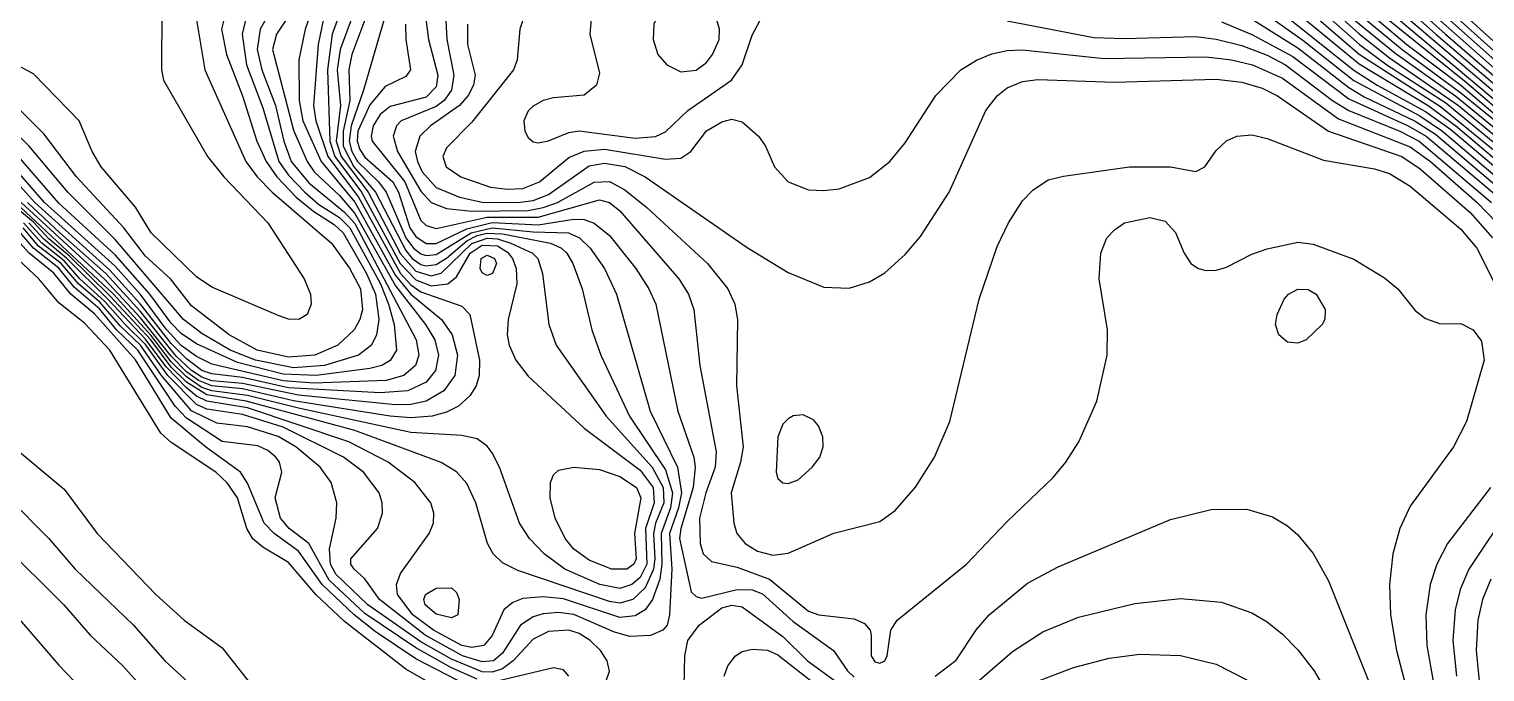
# Model space of a CAD drawing. Extents: x 474277 to 475042, y 254928 to 255625.
# Drawn here: x 474830.7 to 474852.6, y 255422.15 to 255431.82 of the extents above; entities that cross this region are included whole.
import ezdxf

# ---------------------------------------------------------------- set-up
doc = ezdxf.new("R2010")
doc.units = 0
doc.header["$MEASUREMENT"] = 0
doc.layers.add('BaseMapV2_DTM_export_MonNov09090547073261 — entities', color=1, linetype='CONTINUOUS')

msp = doc.modelspace()

# ---------------------------------------------------------------- linework, layer by layer
at = {"layer": 'BaseMapV2_DTM_export_MonNov09090547073261 — entities', "color": 15, "linetype": 'Continuous', "true_color": 0xb7484b}
for points in [[(474835.71, 255432.972, 90.75), (474835.261, 255431.745, 90.75), (474835.192, 255431.208, 90.75), (474835.226, 255430.135, 90.75), (474835.302, 255429.904, 90.75), (474835.705, 255429.368, 90.75), (474836.285, 255428.294, 90.75), (474836.52, 255428.048, 90.75), (474836.75, 255427.959, 90.75), (474837.003, 255427.988, 90.75), (474837.133, 255428.093, 90.75), (474837.338, 255428.448, 90.75), (474837.517, 255428.569, 90.75), (474837.747, 255428.56, 90.75), (474837.9, 255428.464, 90.75), (474837.975, 255428.371, 90.75), (474838.03, 255428.218, 90.75), (474838.037, 255427.988, 90.75), (474837.909, 255427.451, 90.75), (474837.891, 255427.221, 90.75), (474837.921, 255427.067, 90.75), (474838.025, 255426.837, 90.75), (474838.207, 255426.598, 90.75), (474839.05, 255425.816, 90.75), (474839.894, 255425.183, 90.75), (474840.089, 255424.921, 90.75), (474840.104, 255424.69, 90.75), (474839.973, 255424.307, 90.75), (474839.992, 255423.77, 90.75), (474839.894, 255423.569, 90.75), (474839.77, 255423.464, 90.75)], [(474835.919, 255432.972, 90.5), (474835.38, 255431.515, 90.5), (474835.337, 255431.208, 90.5), (474835.386, 255430.671, 90.5), (474835.323, 255430.135, 90.5), (474835.397, 255429.904, 90.5), (474835.801, 255429.368, 90.5), (474836.29, 255428.441, 90.5), (474836.52, 255428.18, 90.5), (474836.75, 255428.11, 90.5), (474836.903, 255428.148, 90.5), (474837.363, 255428.594, 90.5), (474837.593, 255428.675, 90.5), (474837.747, 255428.666, 90.5), (474837.951, 255428.601, 90.5), (474838.275, 255428.448, 90.5), (474838.356, 255428.371, 90.5), (474838.426, 255428.141, 90.5), (474838.521, 255427.374, 90.5), (474838.631, 255427.067, 90.5), (474839.383, 255425.994, 90.5), (474840.074, 255425.227, 90.5), (474840.239, 255424.921, 90.5), (474840.247, 255424.69, 90.5), (474840.123, 255424.384, 90.5), (474840.092, 255424.23, 90.5), (474840.113, 255423.847, 90.5), (474840.093, 255423.694, 90.5), (474839.97, 255423.41, 90.5), (474839.781, 255423.234, 90.5)], [(474836.128, 255432.972, 90.25), (474835.555, 255431.438, 90.25), (474835.512, 255431.208, 90.25), (474835.529, 255430.748, 90.25), (474835.426, 255430.288, 90.25), (474835.429, 255430.058, 90.25), (474835.588, 255429.751, 90.25), (474835.914, 255429.368, 90.25), (474836.367, 255428.489, 90.25), (474836.466, 255428.371, 90.25), (474836.597, 255428.281, 90.25), (474836.673, 255428.26, 90.25), (474836.827, 255428.278, 90.25), (474836.98, 255428.372, 90.25), (474837.287, 255428.634, 90.25), (474837.44, 255428.714, 90.25), (474837.593, 255428.751, 90.25), (474837.823, 255428.74, 90.25), (474838.543, 255428.601, 90.25), (474838.713, 255428.524, 90.25), (474838.791, 255428.448, 90.25), (474838.881, 255428.294, 90.25), (474839.021, 255427.911, 90.25), (474839.167, 255427.297, 90.25), (474839.303, 255426.914, 90.25), (474839.733, 255425.994, 90.25), (474840.277, 255425.19, 90.25), (474840.38, 255424.844, 90.25), (474840.348, 255424.614, 90.25), (474840.209, 255424.23, 90.25), (474840.221, 255423.77, 90.25), (474840.188, 255423.54, 90.25), (474840.08, 255423.234, 90.25), (474839.967, 255423.08, 90.25), (474839.817, 255422.99, 90.25), (474839.587, 255422.967, 90.25), (474838.743, 255423.245, 90.25), (474838.437, 255423.277, 90.25), (474838.13, 255423.252, 90.25), (474837.977, 255423.192, 90.25), (474837.845, 255423.08, 90.25), (474837.67, 255422.694, 90.25), (474837.541, 255422.544, 90.25)], [(474835.238, 255432.895, 91.25), (474834.854, 255431.821, 91.25), (474834.759, 255431.361, 91.25), (474834.765, 255430.748, 91.25), (474834.82, 255430.441, 91.25), (474835.096, 255429.828, 91.25), (474835.6, 255429.217, 91.25), (474836.213, 255428.115, 91.25), (474836.443, 255427.83, 91.25), (474836.907, 255427.451, 91.25), (474837.067, 255427.221, 91.25), (474837.146, 255426.914, 91.25), (474837.106, 255426.607, 91.25), (474836.94, 255426.377, 91.25), (474836.675, 255426.224, 91.25)], [(474836.287, 255432.818, 90), (474835.731, 255430.901, 90), (474835.549, 255430.365, 90), (474835.515, 255430.135, 90), (474835.555, 255429.981, 90), (474835.645, 255429.828, 90), (474835.96, 255429.521, 90), (474836.072, 255429.368, 90), (474836.37, 255428.678, 90), (474836.485, 255428.524, 90), (474836.597, 255428.438, 90), (474836.673, 255428.415, 90), (474836.827, 255428.431, 90), (474837.351, 255428.754, 90), (474837.67, 255428.832, 90), (474838.283, 255428.77, 90), (474838.816, 255428.754, 90), (474838.98, 255428.678, 90), (474839.144, 255428.524, 90), (474839.359, 255428.218, 90), (474839.537, 255427.834, 90), (474840.042, 255426.071, 90), (474840.456, 255425.227, 90), (474840.515, 255424.844, 90), (474840.471, 255424.614, 90), (474840.333, 255424.23, 90), (474840.371, 255423.694, 90), (474840.337, 255423.004, 90), (474840.3, 255422.85, 90), (474840.232, 255422.774, 90), (474840.047, 255422.694, 90), (474839.74, 255422.681, 90), (474839.51, 255422.742, 90), (474838.897, 255423.01, 90), (474838.667, 255423.04, 90), (474838.437, 255423.022, 90), (474838.283, 255422.976, 90), (474838.096, 255422.85, 90), (474837.823, 255422.43, 90), (474837.689, 255422.314, 90)], [(474851.198, 255432.742, 84), (474853.253, 255430.901, 84)], [(474851.318, 255432.772, 83.75), (474853.312, 255430.975, 83.75)], [(474851.395, 255432.852, 83.5), (474853.389, 255431.042, 83.5)], [(474850.858, 255432.644, 84.75), (474851.858, 255431.745, 84.75), (474853.235, 255430.57, 84.75)], [(474850.983, 255432.665, 84.5), (474852.005, 255431.745, 84.5), (474853.312, 255430.619, 84.5)], [(474851.165, 255432.631, 84.25), (474853.203, 255430.825, 84.25)], [(474834.481, 255432.358, 91.75), (474834.18, 255431.821, 91.75), (474834.133, 255431.515, 91.75), (474834.204, 255431.208, 91.75), (474834.408, 255430.671, 91.75), (474834.533, 255430.135, 91.75), (474834.647, 255429.828, 91.75), (474834.91, 255429.508, 91.75), (474835.446, 255429.069, 91.75), (474835.6, 255428.895, 91.75), (474836.526, 255427.144, 91.75), (474836.566, 255426.914, 91.75), (474836.514, 255426.761, 91.75), (474836.34, 255426.607, 91.75), (474836.072, 255426.531, 91.75)], [(474840.737, 255431.206, 88.25), (474840.89, 255431.321, 88.25), (474840.979, 255431.438, 88.25), (474841.08, 255431.668, 88.25), (474841.088, 255431.821, 88.25), (474841.044, 255431.975, 88.25), (474840.89, 255432.225, 88.25), (474840.814, 255432.306, 88.25), (474840.66, 255432.365, 88.25), (474840.436, 255432.281, 88.25), (474840.175, 255432.051, 88.25), (474840.101, 255431.898, 88.25), (474840.087, 255431.668, 88.25), (474840.158, 255431.438, 88.25), (474840.294, 255431.285, 88.25), (474840.507, 255431.18, 88.25), (474840.737, 255431.206, 88.25)], [(474832.702, 255432.128, 92.75), (474832.695, 255431.208, 92.75), (474832.723, 255431.055, 92.75), (474833.385, 255429.904, 92.75), (474833.632, 255429.598, 92.75), (474834.295, 255428.908, 92.75), (474834.838, 255428.064, 92.75), (474834.936, 255427.834, 92.75), (474834.948, 255427.681, 92.75), (474834.885, 255427.528, 92.75), (474834.758, 255427.451, 92.75)], [(474833.694, 255432.205, 92.25), (474833.598, 255431.821, 92.25), (474833.673, 255431.438, 92.25), (474833.913, 255430.82, 92.25), (474834.131, 255430.135, 92.25), (474834.269, 255429.828, 92.25), (474834.427, 255429.598, 92.25), (474834.722, 255429.291, 92.25), (474834.986, 255429.077, 92.25), (474835.293, 255428.881, 92.25), (474835.425, 255428.754, 92.25), (474835.78, 255428.141, 92.25), (474835.915, 255427.834, 92.25), (474835.965, 255427.451, 92.25), (474835.928, 255427.221, 92.25), (474835.855, 255427.067, 92.25), (474835.657, 255426.914, 92.25), (474835.147, 255426.761, 92.25)], [(474833.99, 255432.089, 92), (474833.909, 255431.745, 92), (474833.973, 255431.285, 92), (474834.22, 255430.639, 92), (474834.46, 255429.828, 92), (474834.603, 255429.622, 92), (474834.848, 255429.368, 92), (474835.063, 255429.183, 92), (474835.373, 255428.984, 92), (474835.526, 255428.831, 92), (474835.986, 255427.988, 92), (474836.111, 255427.681, 92), (474836.194, 255427.374, 92), (474836.229, 255426.991, 92), (474836.136, 255426.835, 92), (474836.009, 255426.761, 92), (474835.83, 255426.713, 92), (474835.023, 255426.607, 92)], [(474834.756, 255432.245, 91.5), (474834.422, 255431.745, 91.5), (474834.364, 255431.515, 91.5), (474834.68, 255430.299, 91.5), (474834.887, 255429.828, 91.5), (474834.992, 255429.674, 91.5), (474835.37, 255429.32, 91.5), (474835.6, 255429.047, 91.5), (474836.213, 255427.959, 91.5), (474836.667, 255427.374, 91.5), (474836.806, 255427.144, 91.5), (474836.862, 255426.914, 91.5), (474836.816, 255426.684, 91.5), (474836.673, 255426.508, 91.5), (474836.401, 255426.377, 91.5)], [(474848.726, 255432.205, 88), (474849.785, 255431.539, 88), (474850.552, 255430.942, 88), (474850.782, 255430.804, 88), (474851.548, 255430.437, 88), (474851.855, 255430.243, 88), (474852.881, 255429.368, 88)], [(474849.192, 255432.128, 87.75), (474849.862, 255431.657, 87.75), (474850.628, 255431.049, 87.75), (474851.618, 255430.518, 87.75), (474851.962, 255430.288, 87.75), (474852.954, 255429.444, 87.75)], [(474849.374, 255432.205, 87.5), (474850.628, 255431.203, 87.5), (474850.978, 255430.978, 87.5), (474851.702, 255430.584, 87.5), (474852.085, 255430.311, 87.5), (474853.019, 255429.521, 87.5)], [(474849.611, 255432.205, 87.25), (474850.705, 255431.298, 87.25), (474851.743, 255430.671, 87.25), (474852.162, 255430.366, 87.25), (474853.159, 255429.524, 87.25)], [(474849.739, 255432.281, 87), (474850.705, 255431.447, 87), (474851.932, 255430.655, 87), (474853.082, 255429.715, 87)], [(474849.937, 255432.281, 86.75), (474850.712, 255431.591, 86.75), (474851.124, 255431.285, 86.75), (474852.008, 255430.711, 86.75), (474853.18, 255429.751, 86.75)], [(474850.168, 255432.231, 86.5), (474850.705, 255431.75, 86.5), (474851.165, 255431.389, 86.5), (474852.203, 255430.671, 86.5), (474853.408, 255429.674, 86.5)], [(474850.788, 255432.128, 85.75), (474851.423, 255431.591, 85.75), (474852.238, 255430.976, 85.75), (474852.929, 255430.387, 85.75)], [(474851.112, 255432.128, 85.25), (474853.031, 255430.518, 85.25)], [(474851.242, 255432.151, 85), (474853.159, 255430.523, 85)], [(474833.208, 255432.051, 92.5), (474833.345, 255431.208, 92.5), (474833.963, 255429.828, 92.5), (474834.136, 255429.598, 92.5), (474834.359, 255429.368, 92.5), (474835.254, 255428.601, 92.5), (474835.523, 255428.226, 92.5), (474835.689, 255427.911, 92.5), (474835.719, 255427.604, 92.5), (474835.678, 255427.451, 92.5), (474835.593, 255427.297, 92.5), (474835.349, 255427.067, 92.5), (474835.001, 255426.914, 92.5)], [(474835.13, 255431.975, 91), (474835.051, 255431.591, 91), (474834.979, 255430.671, 91), (474835.017, 255430.441, 91), (474835.195, 255429.904, 91), (474835.657, 255429.291, 91), (474836.29, 255428.145, 91), (474836.443, 255427.974, 91), (474836.597, 255427.865, 91), (474837.21, 255427.654, 91), (474837.333, 255427.528, 91), (474837.476, 255426.837, 91), (474837.473, 255426.607, 91), (474837.428, 255426.454, 91), (474837.334, 255426.301, 91), (474837.162, 255426.147, 91), (474836.98, 255426.055, 91), (474836.763, 255425.994, 91)], [(474836.364, 255431.898, 89.75), (474836.367, 255431.668, 89.75), (474836.44, 255431.208, 89.75), (474836.367, 255431.107, 89.75), (474836.06, 255430.959, 89.75), (474835.83, 255430.681, 89.75), (474835.65, 255430.288, 89.75), (474835.639, 255430.135, 89.75), (474835.676, 255430.008, 89.75), (474835.753, 255429.896, 89.75), (474836.175, 255429.521, 89.75), (474836.261, 255429.368, 89.75), (474836.43, 255428.831, 89.75), (474836.52, 255428.702, 89.75), (474836.673, 255428.595, 89.75), (474836.827, 255428.594, 89.75), (474837.287, 255428.817, 89.75), (474837.67, 255428.911, 89.75), (474838.36, 255428.878, 89.75), (474838.897, 255428.961, 89.75), (474839.05, 255428.956, 89.75), (474839.204, 255428.903, 89.75), (474839.434, 255428.714, 89.75), (474839.828, 255428.218, 89.75), (474840.024, 255427.911, 89.75), (474840.131, 255427.681, 89.75), (474840.462, 255426.071, 89.75), (474840.699, 255425.381, 89.75), (474840.722, 255425.227, 89.75), (474840.69, 255424.921, 89.75), (474840.506, 255424.307, 89.75), (474840.486, 255424.154, 89.75), (474840.66, 255423.352, 89.75), (474840.737, 255423.279, 89.75), (474840.814, 255423.257, 89.75), (474841.35, 255423.389, 89.75), (474841.58, 255423.38, 89.75), (474841.734, 255423.323, 89.75), (474842.194, 255422.903, 89.75), (474842.801, 255422.467, 89.75), (474843.013, 255422.16, 89.75), (474843.114, 255422.067, 89.75)], [(474836.671, 255431.975, 89.5), (474836.71, 255431.668, 89.5), (474836.849, 255431.131, 89.5), (474836.827, 255430.953, 89.5), (474836.673, 255430.796, 89.5), (474836.136, 255430.659, 89.5), (474835.983, 255430.536, 89.5), (474835.876, 255430.365, 89.5), (474835.846, 255430.211, 89.5), (474835.864, 255430.135, 89.5), (474836.352, 255429.521, 89.5), (474836.597, 255428.939, 89.5), (474836.673, 255428.866, 89.5), (474836.827, 255428.821, 89.5), (474837.593, 255428.989, 89.5), (474838.36, 255428.993, 89.5), (474839.28, 255429.25, 89.5), (474839.434, 255429.211, 89.5), (474839.587, 255429.088, 89.5), (474840.476, 255428.064, 89.5), (474840.619, 255427.834, 89.5), (474840.7, 255427.604, 89.5), (474840.793, 255426.761, 89.5), (474841.038, 255425.457, 89.5), (474841.021, 255425.227, 89.5), (474840.881, 255424.844, 89.5), (474840.785, 255424.46, 89.5), (474840.795, 255424.077, 89.5), (474840.842, 255423.924, 89.5), (474840.967, 255423.809, 89.5), (474841.35, 255423.725, 89.5), (474841.84, 255423.54, 89.5), (474842.424, 255423.061, 89.5), (474842.579, 255423.004, 89.5), (474843.114, 255422.947, 89.5), (474843.267, 255422.876, 89.5), (474843.351, 255422.774, 89.5), (474843.37, 255422.697, 89.5), (474843.369, 255422.39, 89.5), (474843.421, 255422.297, 89.5), (474843.497, 255422.277, 89.5), (474843.571, 255422.314, 89.5), (474843.608, 255422.39, 89.5), (474843.662, 255422.774, 89.5), (474843.758, 255422.927, 89.5), (474844.802, 255423.77, 89.5), (474845.414, 255424.411, 89.5), (474846.104, 255425.074, 89.5), (474846.294, 255425.304, 89.5), (474846.492, 255425.611, 89.5), (474846.76, 255426.224, 89.5), (474846.915, 255426.914, 89.5), (474846.923, 255427.297, 89.5), (474846.797, 255428.064, 89.5), (474846.821, 255428.448, 89.5), (474846.911, 255428.678, 89.5), (474847.025, 255428.801, 89.5), (474847.178, 255428.904, 89.5), (474847.561, 255428.988, 89.5), (474847.791, 255428.933, 89.5), (474847.945, 255428.762, 89.5), (474848.074, 255428.448, 89.5), (474848.175, 255428.295, 89.5), (474848.292, 255428.218, 89.5), (474848.405, 255428.188, 89.5), (474848.558, 255428.194, 89.5), (474848.711, 255428.24, 89.5), (474849.095, 255428.437, 89.5), (474849.325, 255428.516, 89.5), (474849.785, 255428.614, 89.5), (474850.015, 255428.586, 89.5), (474850.628, 255428.359, 89.5), (474851.088, 255428.08, 89.5), (474851.286, 255427.911, 89.5), (474851.548, 255427.585, 89.5), (474851.702, 255427.465, 89.5), (474851.932, 255427.388, 89.5), (474852.238, 255427.393, 89.5), (474852.421, 255427.297, 89.5), (474852.545, 255427.124, 89.5), (474852.586, 255426.837, 89.5), (474852.321, 255425.917, 89.5), (474852.125, 255425.534, 89.5), (474851.472, 255424.641, 89.5), (474851.317, 255424.307, 89.5), (474851.212, 255423.924, 89.5), (474851.162, 255423.464, 89.5), (474851.179, 255423.004, 89.5), (474851.269, 255422.467, 89.5), (474851.41, 255421.93, 89.5)], [(474836.968, 255432.051, 89.25), (474836.986, 255431.668, 89.25), (474837.09, 255431.131, 89.25), (474837.057, 255430.901, 89.25), (474836.946, 255430.748, 89.25), (474836.827, 255430.656, 89.25), (474836.301, 255430.441, 89.25), (474836.229, 255430.365, 89.25), (474836.181, 255430.211, 89.25), (474836.243, 255429.981, 89.25), (474836.597, 255429.385, 89.25), (474836.75, 255429.21, 89.25), (474836.98, 255429.124, 89.25), (474837.363, 255429.08, 89.25), (474838.207, 255429.093, 89.25), (474838.437, 255429.136, 89.25), (474838.648, 255429.214, 89.25), (474839.204, 255429.518, 89.25), (474839.434, 255429.528, 89.25), (474839.664, 255429.402, 89.25), (474839.994, 255429.138, 89.25), (474840.908, 255428.294, 89.25), (474841.214, 255427.911, 89.25), (474841.315, 255427.681, 89.25), (474841.359, 255427.451, 89.25), (474841.343, 255426.454, 89.25), (474841.441, 255425.534, 89.25), (474841.405, 255425.304, 89.25), (474841.263, 255424.844, 89.25), (474841.301, 255424.384, 89.25), (474841.346, 255424.23, 89.25), (474841.471, 255424.077, 89.25), (474841.657, 255423.965, 89.25), (474841.887, 255423.904, 89.25), (474842.117, 255423.932, 89.25), (474842.807, 255424.236, 89.25), (474843.497, 255424.412, 89.25), (474843.727, 255424.576, 89.25), (474844.034, 255424.927, 89.25), (474844.32, 255425.381, 89.25), (474844.549, 255425.917, 89.25), (474844.993, 255427.758, 89.25), (474845.261, 255428.548, 89.25), (474845.433, 255428.908, 89.25), (474845.644, 255429.236, 89.25), (474845.798, 255429.4, 89.25), (474846.028, 255429.551, 89.25), (474846.258, 255429.61, 89.25), (474847.255, 255429.749, 89.25), (474847.868, 255429.747, 89.25), (474848.251, 255429.678, 89.25), (474848.387, 255429.751, 89.25), (474848.558, 255429.996, 89.25), (474848.711, 255430.139, 89.25), (474848.865, 255430.212, 89.25), (474849.095, 255430.233, 89.25), (474849.325, 255430.177, 89.25), (474850.168, 255429.852, 89.25), (474850.935, 255429.719, 89.25), (474851.165, 255429.648, 89.25), (474851.472, 255429.46, 89.25), (474852.238, 255428.809, 89.25), (474852.475, 255428.524, 89.25), (474852.749, 255427.988, 89.25)], [(474837.299, 255431.898, 89), (474837.298, 255431.591, 89), (474837.41, 255431.131, 89), (474837.387, 255430.978, 89), (474837.307, 255430.825, 89), (474837.175, 255430.671, 89), (474836.741, 255430.365, 89), (474836.579, 255430.211, 89), (474836.512, 255429.981, 89), (474836.543, 255429.828, 89), (474836.614, 255429.674, 89), (474836.827, 255429.44, 89), (474837.179, 255429.291, 89), (474837.517, 255429.219, 89), (474838.053, 255429.212, 89), (474838.283, 255429.243, 89), (474838.513, 255429.335, 89), (474839.127, 255429.762, 89), (474839.357, 255429.806, 89), (474839.664, 255429.754, 89), (474839.97, 255429.598, 89), (474841.504, 255428.533, 89), (474842.117, 255428.157, 89), (474842.654, 255427.939, 89), (474843.037, 255427.921, 89), (474843.344, 255428.017, 89), (474843.574, 255428.156, 89), (474843.881, 255428.431, 89), (474844.111, 255428.699, 89), (474844.539, 255429.368, 89), (474845.091, 255430.595, 89), (474845.261, 255430.817, 89), (474845.414, 255430.94, 89), (474845.644, 255431.034, 89), (474845.874, 255431.064, 89), (474847.025, 255431.023, 89), (474848.558, 255431.067, 89), (474848.941, 255431.026, 89), (474849.248, 255430.935, 89), (474849.478, 255430.817, 89), (474850.245, 255430.286, 89), (474851.35, 255429.904, 89), (474851.625, 255429.719, 89), (474852.378, 255429.061, 89), (474852.713, 255428.678, 89)], [(474838.158, 255432.051, 88.75), (474838.086, 255431.821, 88.75), (474838.045, 255431.361, 88.75), (474837.987, 255431.208, 88.75), (474837.363, 255430.42, 88.75), (474836.98, 255430.033, 88.75), (474836.924, 255429.904, 88.75), (474836.974, 255429.751, 88.75), (474837.198, 255429.598, 88.75), (474837.642, 255429.444, 88.75), (474837.9, 255429.412, 88.75), (474838.13, 255429.424, 88.75), (474838.38, 255429.521, 88.75), (474838.82, 255429.889, 88.75), (474839.05, 255429.986, 88.75), (474839.357, 255430.015, 88.75), (474840.277, 255429.863, 88.75), (474840.507, 255429.882, 88.75), (474840.657, 255429.981, 88.75), (474840.89, 255430.289, 88.75), (474841.12, 255430.428, 88.75), (474841.274, 255430.465, 88.75), (474841.427, 255430.425, 88.75), (474841.672, 255430.211, 88.75), (474841.776, 255430.058, 88.75), (474841.912, 255429.751, 88.75), (474842.12, 255429.521, 88.75), (474842.424, 255429.403, 88.75), (474842.654, 255429.391, 88.75), (474842.884, 255429.42, 88.75), (474843.344, 255429.591, 88.75), (474843.648, 255429.828, 88.75), (474843.881, 255430.11, 88.75), (474844.342, 255430.825, 88.75), (474844.718, 255431.208, 88.75), (474844.954, 255431.357, 88.75), (474845.184, 255431.45, 88.75), (474845.414, 255431.499, 88.75), (474845.644, 255431.508, 88.75), (474846.871, 255431.38, 88.75), (474848.405, 255431.406, 88.75), (474848.788, 255431.362, 88.75), (474849.104, 255431.285, 88.75), (474849.555, 255431.082, 88.75), (474850.398, 255430.471, 88.75), (474851.472, 255430.051, 88.75), (474851.778, 255429.83, 88.75), (474852.48, 255429.214, 88.75), (474852.779, 255428.908, 88.75)], [(474839.156, 255431.975, 88.5), (474839.137, 255431.745, 88.5), (474839.28, 255431.159, 88.5), (474839.236, 255430.978, 88.5), (474839.05, 255430.828, 88.5), (474838.59, 255430.789, 88.5), (474838.436, 255430.748, 88.5), (474838.283, 255430.664, 88.5), (474838.207, 255430.59, 88.5), (474838.145, 255430.441, 88.5), (474838.161, 255430.288, 88.5), (474838.207, 255430.193, 88.5), (474838.283, 255430.126, 88.5), (474838.36, 255430.109, 88.5), (474838.513, 255430.14, 88.5), (474838.82, 255430.266, 88.5), (474838.974, 255430.29, 88.5), (474839.817, 255430.182, 88.5), (474840.124, 255430.207, 88.5), (474840.277, 255430.275, 88.5), (474840.61, 255430.595, 88.5), (474841.268, 255431.055, 88.5), (474841.427, 255431.285, 88.5), (474841.58, 255431.73, 88.5), (474841.734, 255432.02, 88.5)], [(474845.414, 255431.947, 88.5), (474846.718, 255431.697, 88.5), (474847.178, 255431.68, 88.5), (474848.251, 255431.71, 88.5), (474848.558, 255431.671, 88.5), (474848.941, 255431.574, 88.5), (474849.325, 255431.428, 88.5), (474849.597, 255431.285, 88.5), (474850.305, 255430.748, 88.5), (474850.552, 255430.597, 88.5), (474851.318, 255430.287, 88.5), (474851.611, 255430.135, 88.5), (474852.695, 255429.214, 88.5)], [(474848.635, 255431.933, 88.25), (474849.095, 255431.741, 88.25), (474849.708, 255431.41, 88.25), (474850.552, 255430.775, 88.25), (474851.444, 255430.365, 88.25), (474851.715, 255430.211, 88.25), (474852.775, 255429.311, 88.25)], [(474850.628, 255431.969, 86.25), (474851.242, 255431.466, 86.25), (474852.162, 255430.815, 86.25), (474853.46, 255429.751, 86.25)], [(474850.782, 255431.985, 86), (474851.353, 255431.515, 86), (474852.238, 255430.865, 86), (474853.542, 255429.803, 86)], [(474851.039, 255432.051, 85.5), (474852.315, 255431.026, 85.5), (474852.993, 255430.441, 85.5)], [(474835.001, 255426.914, 92.5), (474834.603, 255426.885, 92.5), (474834.136, 255426.991, 92.5), (474833.714, 255427.221, 92.5), (474833.146, 255427.659, 92.5), (474832.828, 255428.064, 92.5), (474832.456, 255428.404, 92.5), (474832.126, 255428.831, 92.5), (474831.416, 255429.598, 92.5), (474830.923, 255430.248, 92.5), (474829.734, 255431.438, 92.5)], [(474834.758, 255427.451, 92.75), (474834.603, 255427.458, 92.75), (474834.45, 255427.511, 92.75), (474833.453, 255427.939, 92.75), (474833.223, 255428.093, 92.75), (474832.541, 255428.754, 92.75), (474832.303, 255429.141, 92.75), (474831.787, 255429.751, 92.75), (474831.653, 255429.981, 92.75), (474831.455, 255430.441, 92.75), (474830.769, 255431.15, 92.75), (474830.079, 255431.512, 92.75)], [(474835.147, 255426.761, 92.25), (474834.68, 255426.724, 92.25), (474834.109, 255426.837, 92.25), (474833.729, 255426.991, 92.25), (474833.299, 255427.239, 92.25), (474833.028, 255427.451, 92.25), (474831.996, 255428.655, 92.25), (474831.284, 255429.368, 92.25), (474830.705, 255430.058, 92.25), (474830.079, 255430.677, 92.25)], [(474835.023, 255426.607, 92), (474834.526, 255426.626, 92), (474833.836, 255426.802, 92), (474833.223, 255427.083, 92), (474832.993, 255427.24, 92), (474832.839, 255427.397, 92), (474832.518, 255427.834, 92), (474831.996, 255428.425, 92), (474831.153, 255429.204, 92), (474830.539, 255429.911, 92)], [(474836.072, 255426.531, 91.75), (474834.986, 255426.493, 91.75), (474834.526, 255426.527, 91.75), (474833.453, 255426.779, 91.75), (474833.223, 255426.892, 91.75), (474832.993, 255427.059, 91.75), (474832.763, 255427.308, 91.75), (474832.379, 255427.825, 91.75), (474831.996, 255428.253, 91.75), (474830.933, 255429.214, 91.75), (474830.462, 255429.752, 91.75)], [(474836.401, 255426.377, 91.5), (474835.983, 255426.345, 91.5), (474834.603, 255426.424, 91.5), (474833.913, 255426.578, 91.5), (474833.453, 255426.631, 91.5), (474833.299, 255426.685, 91.5), (474833.069, 255426.857, 91.5), (474832.839, 255427.089, 91.5), (474832.379, 255427.684, 91.5), (474831.919, 255428.195, 91.5), (474830.789, 255429.214, 91.5), (474830.386, 255429.664, 91.5)], [(474839.781, 255423.234, 90.5), (474839.587, 255423.183, 90.5), (474839.434, 255423.204, 90.5), (474838.053, 255423.674, 90.5), (474837.823, 255423.788, 90.5), (474837.684, 255423.924, 90.5), (474837.598, 255424.077, 90.5), (474837.423, 255424.69, 90.5), (474837.287, 255424.981, 90.5), (474837.133, 255425.157, 90.5), (474836.903, 255425.3, 90.5), (474835.6, 255425.779, 90.5), (474833.97, 255426.224, 90.5), (474833.376, 255426.316, 90.5), (474833.069, 255426.509, 90.5), (474832.839, 255426.733, 90.5), (474832.532, 255427.144, 90.5), (474831.919, 255427.807, 90.5), (474831.306, 255428.407, 90.5), (474830.999, 255428.666, 90.5), (474830.769, 255428.915, 90.5), (474830.462, 255429.172, 90.5)], [(474839.77, 255423.464, 90.75), (474839.587, 255423.403, 90.75), (474839.289, 255423.464, 90.75), (474838.763, 255423.694, 90.75), (474838.449, 255423.924, 90.75), (474838.23, 255424.154, 90.75), (474838.081, 255424.384, 90.75), (474837.778, 255425.227, 90.75), (474837.67, 255425.446, 90.75), (474837.593, 255425.546, 90.75), (474837.44, 255425.657, 90.75), (474837.21, 255425.706, 90.75), (474836.443, 255425.75, 90.75), (474834.756, 255426.114, 90.75), (474833.99, 255426.308, 90.75), (474833.453, 255426.375, 90.75), (474833.299, 255426.427, 90.75), (474833.069, 255426.586, 90.75), (474832.839, 255426.814, 90.75), (474832.533, 255427.217, 90.75), (474831.972, 255427.834, 90.75), (474830.501, 255429.214, 90.75)], [(474836.763, 255425.994, 91), (474836.443, 255425.969, 91), (474836.136, 255425.998, 91), (474834.68, 255426.229, 91), (474833.913, 255426.406, 91), (474833.453, 255426.451, 91), (474833.249, 255426.531, 91), (474833.069, 255426.664, 91), (474832.839, 255426.898, 91), (474832.379, 255427.475, 91), (474831.843, 255428.053, 91), (474830.586, 255429.214, 91)], [(474836.675, 255426.224, 91.25), (474836.443, 255426.174, 91.25), (474836.213, 255426.166, 91.25), (474834.756, 255426.31, 91.25), (474833.913, 255426.49, 91.25), (474833.453, 255426.53, 91.25), (474833.299, 255426.584, 91.25), (474833.146, 255426.684, 91.25), (474832.916, 255426.9, 91.25), (474832.379, 255427.572, 91.25), (474831.856, 255428.141, 91.25), (474831.165, 255428.754, 91.25), (474830.679, 255429.214, 91.25)], [(474837.44, 255422.036, 89.5), (474837.057, 255422.206, 89.5), (474836.52, 255422.508, 89.5), (474835.753, 255423.025, 89.5), (474835.216, 255423.527, 89.5), (474834.911, 255424.077, 89.5), (474834.615, 255424.307, 89.5), (474834.487, 255424.46, 89.5), (474834.403, 255424.767, 89.5), (474834.504, 255425.151, 89.5), (474834.467, 255425.304, 89.5), (474834.414, 255425.381, 89.5), (474834.296, 255425.481, 89.5), (474834.143, 255425.548, 89.5), (474833.606, 255425.613, 89.5), (474833.069, 255425.965, 89.5), (474832.898, 255426.147, 89.5), (474832.338, 255426.991, 89.5), (474832.02, 255427.297, 89.5), (474831.766, 255427.606, 89.5), (474831.383, 255427.939, 89.5), (474831.153, 255428.224, 89.5), (474830.769, 255428.523, 89.5), (474830.539, 255428.796, 89.5)], [(474839.325, 255421.853, 89.75), (474839.434, 255422.159, 89.75), (474839.397, 255422.314, 89.75), (474839.298, 255422.467, 89.75), (474839.144, 255422.62, 89.75), (474838.974, 255422.724, 89.75), (474838.82, 255422.773, 89.75), (474838.513, 255422.753, 89.75), (474838.283, 255422.638, 89.75), (474837.982, 255422.314, 89.75), (474837.823, 255422.194, 89.75), (474837.67, 255422.141, 89.75), (474837.517, 255422.148, 89.75), (474837.057, 255422.339, 89.75), (474836.597, 255422.601, 89.75), (474835.796, 255423.157, 89.75), (474835.316, 255423.617, 89.75), (474835.238, 255423.77, 89.75), (474835.223, 255424, 89.75), (474835.324, 255424.46, 89.75), (474835.331, 255424.69, 89.75), (474835.248, 255424.997, 89.75), (474835.081, 255425.227, 89.75), (474834.713, 255425.534, 89.75), (474834.45, 255425.691, 89.75), (474833.99, 255425.837, 89.75), (474833.529, 255425.891, 89.75), (474833.146, 255426.075, 89.75), (474832.697, 255426.607, 89.75), (474832.379, 255427.067, 89.75), (474832.073, 255427.355, 89.75), (474831.766, 255427.711, 89.75), (474831.447, 255427.988, 89.75), (474831.186, 255428.294, 89.75), (474830.846, 255428.555, 89.75), (474830.613, 255428.831, 89.75)], [(474837.689, 255422.314, 90), (474837.517, 255422.297, 90), (474837.22, 255422.39, 90), (474836.66, 255422.697, 90), (474835.973, 255423.234, 90), (474835.753, 255423.548, 90), (474835.593, 255423.694, 90), (474835.542, 255423.77, 90), (474835.542, 255423.847, 90), (474835.941, 255424.307, 90), (474836.021, 255424.537, 90), (474836.015, 255424.69, 90), (474835.967, 255424.844, 90), (474835.735, 255425.151, 90), (474835.43, 255425.381, 90), (474834.526, 255425.828, 90), (474833.913, 255426.021, 90), (474833.376, 255426.099, 90), (474833.223, 255426.172, 90), (474832.792, 255426.607, 90), (474832.456, 255427.075, 90), (474832.147, 255427.374, 90), (474831.843, 255427.724, 90), (474831.467, 255428.064, 90), (474831.229, 255428.336, 90), (474830.894, 255428.601, 90), (474830.62, 255428.908, 90)], [(474837.541, 255422.544, 90.25), (474837.363, 255422.516, 90.25), (474837.21, 255422.546, 90.25), (474836.785, 255422.774, 90.25), (474836.474, 255423.004, 90.25), (474836.245, 255423.31, 90.25), (474836.229, 255423.464, 90.25), (474836.29, 255423.629, 90.25), (474836.719, 255424.23, 90.25), (474836.785, 255424.384, 90.25), (474836.793, 255424.537, 90.25), (474836.746, 255424.69, 90.25), (474836.504, 255424.997, 90.25), (474836.103, 255425.304, 90.25), (474835.511, 255425.611, 90.25), (474833.99, 255426.12, 90.25), (474833.376, 255426.221, 90.25), (474833.223, 255426.298, 90.25), (474833.069, 255426.422, 90.25), (474832.763, 255426.738, 90.25), (474832.456, 255427.157, 90.25), (474831.89, 255427.758, 90.25), (474831.271, 255428.371, 90.25), (474830.923, 255428.66, 90.25), (474830.702, 255428.908, 90.25)], [(474837.287, 255421.945, 89.25), (474836.52, 255422.342, 89.25), (474835.906, 255422.753, 89.25), (474835.59, 255423.004, 89.25), (474835.11, 255423.464, 89.25), (474834.756, 255423.965, 89.25), (474834.39, 255424.23, 89.25), (474834.241, 255424.384, 89.25), (474833.99, 255424.985, 89.25), (474833.885, 255425.151, 89.25), (474833.356, 255425.534, 89.25), (474832.839, 255425.964, 89.25), (474832.303, 255426.845, 89.25), (474831.689, 255427.535, 89.25), (474831.333, 255427.834, 89.25), (474831.076, 255428.15, 89.25), (474830.705, 255428.448, 89.25), (474830.43, 255428.754, 89.25)], [(474836.98, 255421.834, 89), (474836.367, 255422.186, 89), (474835.446, 255422.905, 89), (474835.017, 255423.31, 89), (474834.603, 255423.794, 89), (474834.22, 255424.024, 89), (474834.066, 255424.15, 89), (474833.98, 255424.307, 89), (474833.839, 255424.767, 89), (474833.683, 255424.992, 89), (474833.51, 255425.151, 89), (474832.839, 255425.599, 89), (474832.686, 255425.74, 89), (474831.919, 255426.991, 89), (474831.536, 255427.395, 89), (474831.153, 255427.701, 89), (474830.852, 255428.064, 89), (474830.309, 255428.568, 89)], [(474837.673, 255428.141, 91), (474837.593, 255428.112, 91), (474837.517, 255428.155, 91), (474837.486, 255428.218, 91), (474837.502, 255428.371, 91), (474837.593, 255428.421, 91), (474837.704, 255428.371, 91), (474837.733, 255428.294, 91), (474837.673, 255428.141, 91)], [(474849.909, 255427.144, 89.75), (474849.785, 255427.094, 89.75), (474849.631, 255427.108, 89.75), (474849.499, 255427.221, 89.75), (474849.45, 255427.374, 89.75), (474849.471, 255427.528, 89.75), (474849.579, 255427.758, 89.75), (474849.645, 255427.834, 89.75), (474849.785, 255427.908, 89.75), (474849.938, 255427.902, 89.75), (474850.058, 255427.834, 89.75), (474850.196, 255427.604, 89.75), (474850.19, 255427.451, 89.75), (474850.152, 255427.374, 89.75), (474849.909, 255427.144, 89.75)], [(474842.117, 255424.981, 89), (474842.271, 255425.04, 89), (474842.481, 255425.227, 89), (474842.594, 255425.381, 89), (474842.645, 255425.534, 89), (474842.639, 255425.687, 89), (474842.577, 255425.85, 89), (474842.501, 255425.939, 89), (474842.347, 255426.015, 89), (474842.194, 255425.999, 89), (474842.117, 255425.955, 89), (474842.041, 255425.874, 89), (474841.965, 255425.687, 89), (474841.938, 255425.151, 89), (474841.964, 255425.057, 89), (474842.041, 255424.99, 89), (474842.117, 255424.981, 89)], [(474830.386, 255425.603, 89), (474831.229, 255424.898, 89), (474831.725, 255424.23, 89), (474832.609, 255423.312, 89), (474833.034, 255422.927, 89), (474833.606, 255422.511, 89), (474834.143, 255421.826, 89)], [(474839.693, 255423.694, 91), (474839.462, 255423.694, 91), (474839.127, 255423.828, 91), (474838.897, 255423.995, 91), (474838.768, 255424.154, 91), (474838.617, 255424.46, 91), (474838.54, 255424.767, 91), (474838.545, 255424.997, 91), (474838.59, 255425.113, 91), (474838.667, 255425.184, 91), (474838.897, 255425.228, 91), (474839.28, 255425.195, 91), (474839.587, 255425.088, 91), (474839.836, 255424.921, 91), (474839.905, 255424.767, 91), (474839.808, 255424.23, 91), (474839.835, 255423.847, 91), (474839.799, 255423.77, 91), (474839.693, 255423.694, 91)], [(474852.68, 255424.921, 89.25), (474852.035, 255424.077, 89.25), (474851.876, 255423.77, 89.25), (474851.773, 255423.464, 89.25), (474851.708, 255423.004, 89.25), (474851.726, 255422.544, 89.25), (474851.818, 255422.007, 89.25)], [(474830.395, 255424.767, 89.25), (474830.999, 255424.155, 89.25), (474831.398, 255423.694, 89.25), (474832.275, 255422.85, 89.25), (474832.744, 255422.314, 89.25), (474833.41, 255421.7, 89.25)], [(474853.005, 255424.66, 89), (474852.358, 255423.694, 89), (474852.227, 255423.387, 89), (474852.149, 255423.08, 89), (474852.116, 255422.62, 89), (474852.17, 255422.084, 89)], [(474844.332, 255422.084, 89.75), (474844.648, 255422.322, 89.75), (474844.954, 255422.783, 89.75), (474845.142, 255423.004, 89.75), (474845.721, 255423.483, 89.75), (474846.181, 255423.728, 89.75), (474847.868, 255424.438, 89.75), (474848.481, 255424.589, 89.75), (474849.018, 255424.597, 89.75), (474849.401, 255424.483, 89.75), (474849.631, 255424.344, 89.75), (474849.785, 255424.211, 89.75), (474850.015, 255423.931, 89.75), (474850.245, 255423.515, 89.75), (474852.085, 255418.909, 89.75)], [(474830.309, 255424.068, 89.5), (474831.225, 255423.157, 89.5), (474831.621, 255422.697, 89.5), (474832.113, 255422.237, 89.5), (474833.223, 255420.997, 89.5)], [(474852.687, 255423.54, 88.75), (474852.564, 255423.234, 88.75), (474852.491, 255422.927, 88.75), (474852.465, 255422.467, 88.75), (474852.51, 255422.007, 88.75)], [(474837.151, 255423.004, 90.5), (474837.057, 255422.958, 90.5), (474836.827, 255423.017, 90.5), (474836.662, 255423.157, 90.5), (474836.641, 255423.234, 90.5), (474836.664, 255423.31, 90.5), (474836.827, 255423.408, 90.5), (474837.057, 255423.411, 90.5), (474837.133, 255423.344, 90.5), (474837.174, 255423.234, 90.5), (474837.151, 255423.004, 90.5)], [(474840.557, 255421.93, 90), (474840.563, 255422.39, 90), (474840.611, 255422.62, 90), (474840.781, 255422.85, 90), (474841.12, 255423.111, 90), (474841.274, 255423.153, 90), (474841.427, 255423.125, 90), (474842.041, 255422.677, 90), (474842.409, 255422.314, 90), (474842.884, 255421.966, 90)], [(474844.894, 255421.93, 90), (474845.491, 255422.453, 90), (474845.951, 255422.751, 90), (474846.488, 255422.972, 90), (474847.331, 255423.178, 90), (474848.021, 255423.25, 90), (474848.635, 255423.196, 90), (474849.095, 255423.036, 90), (474849.325, 255422.9, 90), (474849.555, 255422.716, 90), (474849.785, 255422.478, 90), (474850.031, 255422.16, 90), (474850.552, 255421.258, 90)], [(474830.433, 255423.08, 89.75), (474831.153, 255422.246, 89.75), (474831.843, 255421.527, 89.75)], [(474841.155, 255422.084, 90.25), (474841.21, 255422.237, 90.25), (474841.325, 255422.39, 90.25), (474841.427, 255422.453, 90.25), (474841.58, 255422.491, 90.25), (474841.811, 255422.475, 90.25), (474841.964, 255422.402, 90.25), (474842.654, 255421.86, 90.25)], [(474845.491, 255421.859, 90.25), (474846.411, 255422.212, 90.25), (474846.948, 255422.352, 90.25), (474847.408, 255422.411, 90.25), (474848.021, 255422.392, 90.25), (474848.558, 255422.263, 90.25), (474849.018, 255422.027, 90.25)], [(474838.82, 255422.08, 89.5), (474838.743, 255422.178, 89.5), (474838.59, 255422.207, 89.5), (474837.747, 255422.008, 89.5)]]:
    msp.add_polyline3d(points, dxfattribs=at)

doc.saveas('drawing.dxf')
